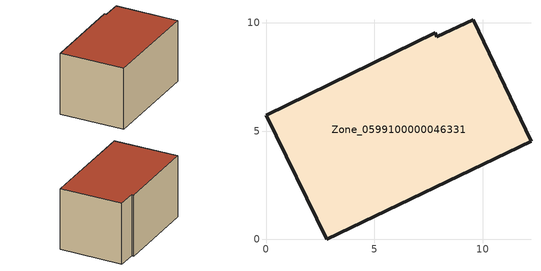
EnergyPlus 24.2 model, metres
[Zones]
Zone_0599100000046331
 floor ground (C_G): 2.79,0 0,5.72 7.79,9.52 7.87,9.35 9.55,10.14 12.22,4.54 z0
 wall outside (C_F): 7.87,9.35 7.79,9.52 0,5.72 2.79,0 12.22,4.54 9.55,10.14 7.87,9.35 z0:6.05
 roof outside (C_R): 12.22,4.54 9.55,10.14 7.87,9.35 7.79,9.52 0,5.72 2.79,0 z6.05
[BUILDING]
Pand.0599100000046331: North Axis=0; Terrain=City; Loads Convergence Tolerance Value=0.04; Temperature Convergence Tolerance Value=0.4; Solar Distribution=FullExterior; Maximum Number of Warmup Days=25; Minimum Number of Warmup Days=1
[Site:Location]
Rotterdam.The.Hague.AP_ZH_NLD Design_Conditions: Latitude=51.96; Longitude=4.45; Time Zone=1; Elevation=-4.5
[SITE:GROUNDTEMPERATURE:BUILDINGSURFACE]
18, 18, 18, 18, 18, 18, 18, 18, 18, 18, 18, 18
[MATERIAL] Thermal Absorptance=0.9; Solar Absorptance=0.7; Visible Absorptance=0.7
Name | Roughness | Thickness | Conductivity | Density | Specific Heat
G.TC.1946-1964 | MediumSmooth | 0.15 | 1 | 540 | 1210
F.TC.1946-1964 | Rough | 0.3 | 0.857143 | 1920 | 840
R.TC.1946-1964 | MediumRough | 0.2 | 0.235294 | 1500 | 1000
[CONSTRUCTION]
C_G: G.TC.1946-1964
C_F: F.TC.1946-1964
C_R: R.TC.1946-1964
[ZONE]
Zone_0599100000046331: Type=1; Multiplier=1; Ceiling Height=Autocalculate; Volume=Autocalculate; Floor Area=autocalculate; Part of Total Floor Area=Yes
[ZONEINFILTRATION:DESIGNFLOWRATE]
Infil_Zone_0599100000046331: Zone or ZoneList or Space or SpaceList=Zone_0599100000046331; Schedule=AlwaysOn; Design Flow Rate Calculation Method=Flow/Area; Flow Rate per Floor Area=0.003; Constant Term Coefficient=1; Temperature Term Coefficient=0; Velocity Term Coefficient=0; Velocity Squared Term Coefficient=0
[HVACTEMPLATE:ZONE:IDEALLOADSAIRSYSTEM]
Zone_0599100000046331: Maximum Heating Supply Air Temperature=50; Minimum Cooling Supply Air Temperature=13; Maximum Heating Supply Air Humidity Ratio=0.0156; Minimum Cooling Supply Air Humidity Ratio=0.0077; Heating Limit=NoLimit; Cooling Limit=NoLimit; Dehumidification Control Type=ConstantSensibleHeatRatio; Cooling Sensible Heat Ratio=0.7; Dehumidification Setpoint=60; Humidification Control Type=None; Humidification Setpoint=30; Outdoor Air Method=None; Outdoor Air Flow Rate per Person=0.00944; Outdoor Air Flow Rate per Zone Floor Area=0; Outdoor Air Flow Rate per Zone=0; Demand Controlled Ventilation Type=None; Outdoor Air Economizer Type=NoEconomizer; Heat Recovery Type=None; Sensible Heat Recovery Effectiveness=0.7; Latent Heat Recovery Effectiveness=0.65
[ZONECONTROL:THERMOSTAT]
ThermostatControl_Zone_0599100000046331: Zone or ZoneList=Zone_0599100000046331; Control Type Schedule=DualSetpointControlType; Control 1=Thermostat_Zone_0599100000046331; Temperature Difference Between Cutout And Setpoint=0
[THERMOSTATSETPOINT:DUALSETPOINT]
Thermostat_Zone_0599100000046331: Heating Setpoint Temperature Schedule=HeatingSetpoint_Zone_0599100000046331; Cooling Setpoint Temperature Schedule=CoolingSetpoint_Zone_0599100000046331
[SCHEDULE:COMPACT]
HeatingSetpoint_Zone_0599100000046331: Through: 12/31, For: AllDays, Until: 24:00, 21
CoolingSetpoint_Zone_0599100000046331: Through: 12/31, For: AllDays, Until: 24:00, 24
DualSetpointControlType: Through: 12/31, For: AllDays, Until: 24:00, 4
AlwaysOn: Through: 12/31, For: AllDays, Until: 24:00, 1
